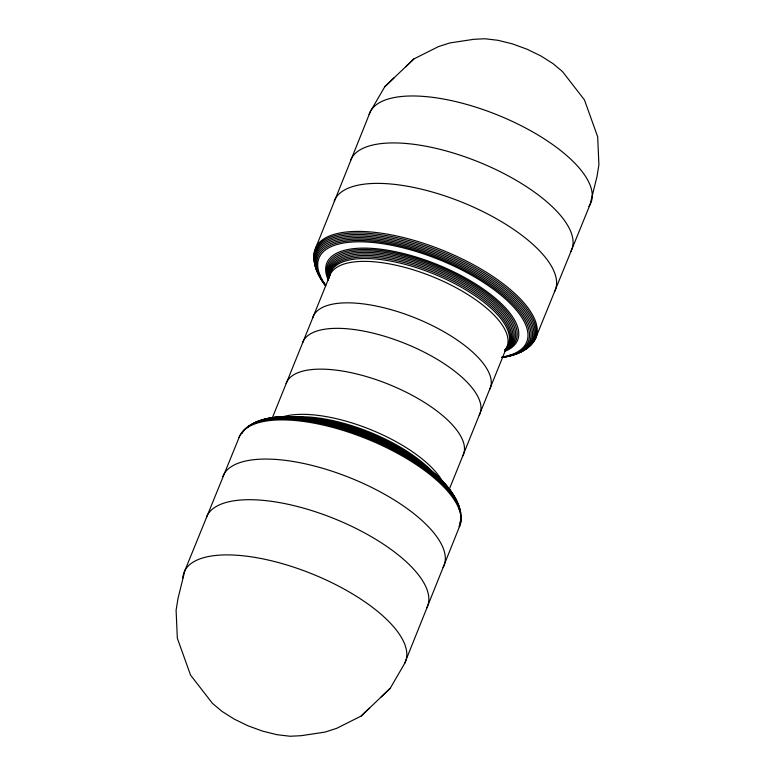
<?xml version="1.0" encoding="UTF-8"?>
<svg xmlns="http://www.w3.org/2000/svg" width="775" height="775" viewBox="0 0 775 775"><rect width="100%" height="100%" fill="white"/><g stroke="black" fill="none" stroke-linecap="round" stroke-linejoin="round"><path stroke-width="1.16" d="M316.113 246.886L370.382 111.513L384.787 86.703L393.933 77.965M381.067 697.035L390.213 688.297L404.618 663.487L458.887 528.114A118.972 46.248 22 0 0 368.861 439.725A118.972 46.248 22 0 0 239.029 437.362M272.287 417.938L330.537 273.788M448.919 490.188L506.278 348.237M535.05 339.624L590.066 204.571L596.982 176.593L598.901 164.794L597.67 136.768L584.447 99.898L562.563 71.649L552.943 63.569L540.805 55.907L526.971 49.183L512.372 43.865L498.025 40.31L484.898 38.75L473.874 39.302L449.917 42.916L438.388 46.636L413.898 58.919L384.787 86.703M239.95 435.376L184.934 570.429L178.017 598.407L176.099 610.206L177.33 638.232L190.553 675.102L212.437 703.351L222.057 711.431L234.195 719.093L248.029 725.817L262.628 731.135L276.975 734.69L290.102 736.25L301.126 735.698L325.083 732.084L336.612 728.364L361.102 716.081L390.213 688.297M405.703 66.757L413.898 58.919M361.102 716.081L369.297 708.243M369.084 114.545A119.379 46.403 22 0 1 501.028 116.415A119.379 46.403 22 0 1 588.893 206.46M350.503 160.425A119.263 46.364 22 0 1 480.626 162.789A119.263 46.364 22 0 1 570.884 251.381M314.146 259.063A118.972 46.248 22 0 1 447.621 252.321A118.972 46.248 22 0 1 525.615 348.643M334.19 201.045A119.166 46.597 22 0 1 464.167 203.098A119.166 46.597 22 0 1 554.396 291.942M314.098 260.468A118.478 46.054 22 0 1 447.02 253.764A118.478 46.054 22 0 1 524.685 349.67M319.697 274.912A118.478 46.054 22 0 1 317.76 271.434M316.665 269.148A118.478 46.054 22 0 1 314.262 261.495M319.833 276.22A117.781 45.783 22 0 1 435.153 250.693A117.781 45.783 22 0 1 520.722 351.986M516.363 353.632A117.781 45.783 22 0 1 507.528 355.735M222.754 476.567A119.263 46.364 22 0 1 352.877 478.931A119.263 46.364 22 0 1 443.135 567.523M255.169 422.888A114.71 44.592 22 0 1 372.872 436.829A114.71 44.592 22 0 1 459.071 509.262M256.564 422.753A113.412 44.088 22 0 1 364.453 433.099A113.412 44.088 22 0 1 455.69 499.836M253.832 423.228A115.882 45.047 22 0 1 372.736 437.303A115.882 45.047 22 0 1 459.808 510.483M182.793 577.898A119.379 46.403 22 0 1 307.665 572.153A119.379 46.403 22 0 1 404.618 663.487M206.441 517.187A119.166 46.326 22 0 1 336.476 519.56A119.166 46.326 22 0 1 426.637 608.084M282.177 417.018A95.509 37.123 22 0 1 370.595 429.602A95.509 37.123 22 0 1 442.796 482.002M286.111 383.518A95.509 37.123 22 0 1 389.999 384.855A95.509 37.123 22 0 1 462.733 456M299.799 417.764A96.42 37.481 22 0 1 430.367 471.006M295.74 416.911A95.916 37.287 22 0 1 434.804 474.348A110.534 42.964 22 0 0 433.118 472.857M273.284 417.88A112.017 43.545 22 0 1 280.744 417.008M283.03 416.863A112.017 43.545 22 0 1 451.786 493.501M276.627 417.89A110.534 42.964 22 0 1 279.978 417.502M290.993 417.076A110.534 42.964 22 0 1 294.897 417.183M298.142 417.347A110.534 42.964 22 0 1 308.421 418.355M310.794 418.674A110.534 42.964 22 0 1 430.483 470.59M436.412 475.869A110.534 42.964 22 0 1 438.718 478.107M325.248 284.696A116.918 45.444 22 0 1 363.863 236.181A116.918 45.444 22 0 1 506.995 292.814A116.918 45.444 22 0 1 506.472 356.403M324.987 284.89A115.882 45.047 22 0 1 366.255 237.838A115.882 45.047 22 0 1 508.235 295.895A115.882 45.047 22 0 1 502.152 357.343M324.948 285.006A114.71 44.592 22 0 1 366.992 239.359A114.71 44.592 22 0 1 506.724 296.534A114.71 44.592 22 0 1 502.074 357.478M325.762 285.897A113.412 44.088 22 0 1 366.459 240.715A113.412 44.088 22 0 1 504.167 296.166A113.412 44.088 22 0 1 502.946 357.236M325.616 285.132A112.017 43.545 22 0 1 368.532 242.129A112.017 43.545 22 0 1 503.537 297.319A112.017 43.545 22 0 1 501.716 357.12M328.377 280.221A102.872 39.99 22 0 1 436.78 264.343A102.872 39.99 22 0 1 504.99 351.24M328.309 278.438A101.477 39.447 22 0 1 437.071 265.738A101.477 39.447 22 0 1 505.533 350.319M328.503 277.285A100.178 38.944 22 0 1 436.945 267.094A100.178 38.944 22 0 1 505.901 349.554M328.968 277.402A99.006 38.488 22 0 1 437.497 268.838A99.006 38.488 22 0 1 504.564 349.893M329.152 276.646A97.97 38.082 22 0 1 433.797 268.935A97.97 38.082 22 0 1 507.47 347.471M329.511 278.002A97.108 37.752 22 0 1 431.917 269.845A97.108 37.752 22 0 1 507.121 347.384M329.52 275.871A96.42 37.481 22 0 1 433.942 272.325A96.42 37.481 22 0 1 506.802 347.433M329.588 276.171A95.916 37.287 22 0 1 430.774 272.752A95.916 37.287 22 0 1 507.722 345.757M329.656 275.755A95.509 37.123 22 0 1 436.102 278.157A95.509 37.123 22 0 1 505.106 350.077M246.615 428.158A116.918 45.444 22 0 1 367.36 435.821A116.918 45.444 22 0 1 460.573 514.135M242.042 433.38A117.781 45.783 22 0 1 357.895 433.118A117.781 45.783 22 0 1 460.738 513.137M460.36 521.139A117.781 45.783 22 0 1 459.691 523.222M240.928 434.3A118.478 46.054 22 0 1 371.874 439.725A118.478 46.054 22 0 1 458.936 526.661M320.492 420.379A97.108 37.752 22 0 1 416.843 460.592M346.018 427.073A97.97 38.082 22 0 1 372.233 436.49M373.347 436.964A97.97 38.082 22 0 1 394.95 447.524M312.567 318.263A95.509 37.123 22 0 1 415.497 318.041A95.509 37.123 22 0 1 489.519 389.709M302.599 342.724A95.509 37.123 22 0 1 406.488 344.061A95.509 37.123 22 0 1 479.221 415.206"/></g></svg>
